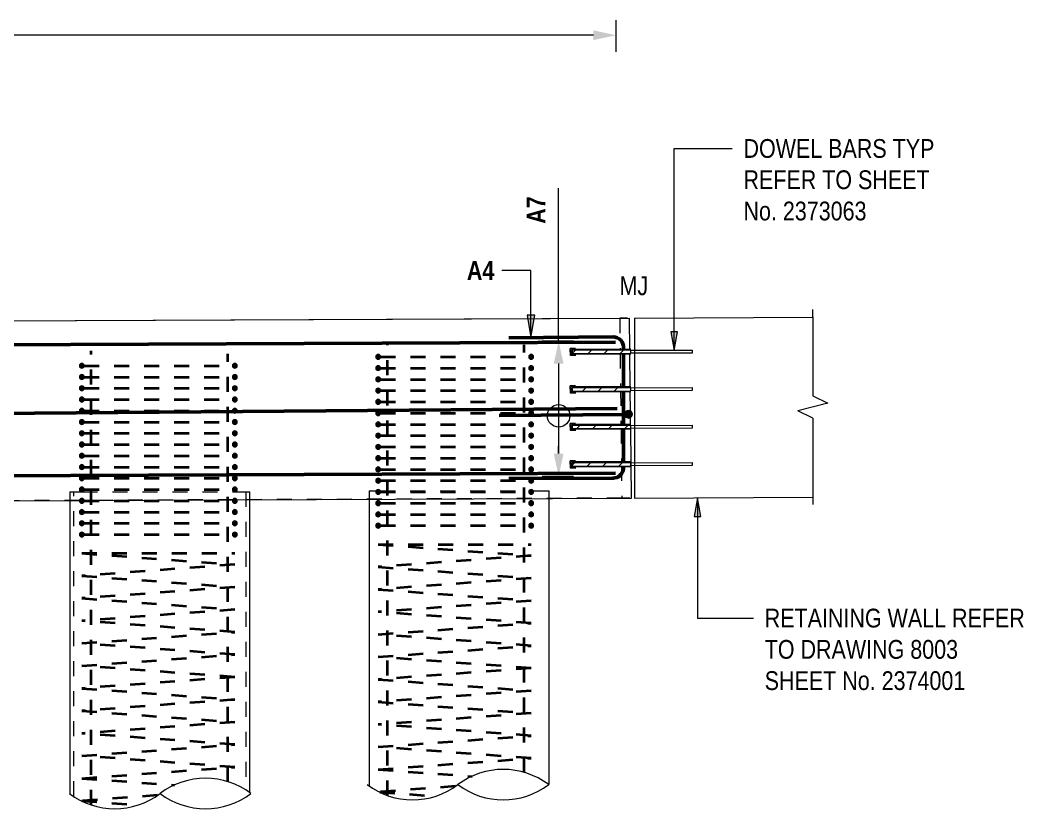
# Model space of a CAD drawing. Header units: metres. Extents: x 0 to 109, y 3 to 574.
# Drawn here: x 102.56 to 109.3, y 18.23 to 23.52 of the extents above; entities that cross this region are included whole.
import ezdxf

# ---------------------------------------------------------------- set-up
doc = ezdxf.new("R2010")
doc.units = ezdxf.units.M
doc.linetypes.add('JacobsDash', pattern=[0.0045, 0.003, -0.0015])
for name, color, linetype, lineweight in [('A-ANNO-NOTE', 7, 'Continuous', 9), ('A-DETL', 7, 'Continuous', 13), ('A-DETL-GENF', 7, 'Continuous', 9), ('G-ANNO-TEXT', 7, 'Continuous', 9), ('S-BEAM', 7, 'Continuous', 50), ('S-BEAM-HDLN', 7, 'JacobsDash', 18), ('S-FNDN', 7, 'Continuous', 50), ('S-FNDN-HDLN', 7, 'JacobsDash', 18)]:
    doc.layers.add(name, color=color, linetype=linetype, lineweight=lineweight)
doc.styles.add('Arial Narrow_2', font='ARIALN.TTF', dxfattribs={"height": 0.125})
doc.styles.add('Arial Narrow_B', font='ARIALNB.TTF', dxfattribs={"height": 0.125})
pattern_1 = [(45, (96.11037, 10.849), (-0.053033, 0.053033), [])]

# ---------------------------------------------------------------- blocks, each defined once
blk = doc.blocks.new('01_SFO_FRP_Pile_CastInPlace_CS_BR08 - CAST-IN-PLACE PILE - 1200-8642523-DRG-2873074 - ABUTMENT B1 _ B2 REINFORCEMENT ELEVATION')
at = {"layer": 'S-FNDN', "lineweight": 13}
for p, q in [((-1111.5647, 20.3278), (-1111.5647, 18.4172)), ((-1111.5633, 18.4163), (-1111.5633, 20.3278)), ((-1110.3647, 18.4257), (-1110.3647, 20.333))]:
    blk.add_line(p, q, dxfattribs=at)
at = {"layer": 'S-FNDN-HDLN', "lineweight": 13}
for p, q in [((-1111.5647, 20.3837), (-1111.5647, 20.3278)), ((-1111.5647, 20.3837), (-1111.5202, 20.3837)), ((-1111.5633, 20.3278), (-1111.5633, 20.3837)), ((-1111.491, 20.3837), (-1110.4992, 20.3837)), ((-1110.4695, 20.3837), (-1110.3849, 20.3837)), ((-1110.3849, 20.3837), (-1110.3647, 20.3837)), ((-1110.3662, 20.3837), (-1110.3662, 18.4257)), ((-1110.3647, 20.3331), (-1110.3647, 20.3837))]:
    blk.add_line(p, q, dxfattribs=at)
blk = doc.blocks.new('01_SFO_FRP_Pile_CastInPlace_CS_BR08 - CAST-IN-PLACE PILE - 1200-8642486-DRG-2873074 - ABUTMENT B1 _ B2 REINFORCEMENT ELEVATION')
at = {"layer": 'S-FNDN', "lineweight": 13}
for p, q in [((-1113.5603, 20.319), (-1113.5603, 18.3645)), ((-1112.3603, 18.371), (-1112.3603, 20.3243))]:
    blk.add_line(p, q, dxfattribs=at)
at = {"layer": 'S-FNDN-HDLN', "lineweight": 13}
for p, q in [((-1113.5603, 20.3774), (-1113.5603, 20.3191)), ((-1113.5603, 20.3774), (-1113.4868, 20.3774)), ((-1113.5343, 18.3477), (-1113.5343, 20.3774)), ((-1113.4764, 20.3774), (-1112.4645, 20.3774)), ((-1112.4545, 20.3774), (-1112.3804, 20.3774)), ((-1112.3863, 20.3774), (-1112.3863, 18.3879)), ((-1112.3804, 20.3774), (-1112.3603, 20.3774)), ((-1112.3603, 20.3243), (-1112.3603, 20.3774))]:
    blk.add_line(p, q, dxfattribs=at)
blk = doc.blocks.new('S_Det_Reinf_Bar Section_2D Grey - N32-6361576-DRG-2873074 - ABUTMENT B1 _ B2 REINFORCEMENT ELEVATION')
at = {"layer": 'A-DETL-GENF', "true_color": 0x808080}
blk.add_hatch(color=8, dxfattribs=at).paths.add_polyline_path([(-1121.5324, 18.4409), (-1121.5283, 18.4415), (-1121.5244, 18.4431), (-1121.5211, 18.4456), (-1121.5186, 18.4489), (-1121.517, 18.4528), (-1121.5164, 18.4569), (-1121.517, 18.4611), (-1121.5186, 18.4649), (-1121.5211, 18.4682), (-1121.5259, 18.4714), (-1121.5283, 18.4724), (-1121.5324, 18.4729), (-1121.5366, 18.4724), (-1121.5404, 18.4708), (-1121.5438, 18.4682), (-1121.5463, 18.4649), (-1121.5479, 18.4611), (-1121.5484, 18.4569), (-1121.5479, 18.4528), (-1121.5463, 18.4489), (-1121.5438, 18.4456), (-1121.5404, 18.4431), (-1121.5366, 18.4415)])
at = {"layer": 'A-DETL-GENF', "color": 8, "lineweight": 18, "true_color": 0x808080}
for start, end in [(0, 180), (180, 0)]:
    blk.add_arc((-1121.5324, 18.4569), 0.016, start, end, dxfattribs=at)
blk = doc.blocks.new('S_Det_Reinf_Bar Section_2D Grey - N32-6361679-DRG-2873074 - ABUTMENT B1 _ B2 REINFORCEMENT ELEVATION')
at = {"layer": 'A-DETL-GENF', "true_color": 0x808080}
blk.add_hatch(color=8, dxfattribs=at).paths.add_polyline_path([(-1120.5124, 18.4409), (-1120.5083, 18.4415), (-1120.5044, 18.4431), (-1120.5011, 18.4456), (-1120.4986, 18.4489), (-1120.497, 18.4528), (-1120.4964, 18.4569), (-1120.497, 18.4611), (-1120.4986, 18.4649), (-1120.5011, 18.4682), (-1120.5059, 18.4714), (-1120.5083, 18.4724), (-1120.5124, 18.4729), (-1120.5166, 18.4724), (-1120.5204, 18.4708), (-1120.5238, 18.4682), (-1120.5263, 18.4649), (-1120.5279, 18.4611), (-1120.5284, 18.4569), (-1120.5279, 18.4528), (-1120.5263, 18.4489), (-1120.5238, 18.4456), (-1120.5204, 18.4431), (-1120.5166, 18.4415)])
at = {"layer": 'A-DETL-GENF', "color": 8, "lineweight": 18, "true_color": 0x808080}
for start, end in [(0, 180), (180, 0)]:
    blk.add_arc((-1120.5124, 18.4569), 0.016, start, end, dxfattribs=at)
blk = doc.blocks.new('S_Det_Reinf_Bar Section_2D Grey - N32-V21-DRG-2873074 - ABUTMENT B1 _ B2 REINFORCEMENT ELEVATION')
at = {"layer": 'A-DETL-GENF', "true_color": 0x808080}
blk.add_hatch(color=8, dxfattribs=at).paths.add_polyline_path([(-1111.5049, 20.9607), (-1111.5008, 20.9612), (-1111.4969, 20.9628), (-1111.4936, 20.9654), (-1111.4911, 20.9687), (-1111.4892, 20.9746), (-1111.4889, 20.9767), (-1111.4895, 20.9808), (-1111.4911, 20.9847), (-1111.4948, 20.9889), (-1111.4969, 20.9905), (-1111.5008, 20.9921), (-1111.5049, 20.9927), (-1111.5091, 20.9921), (-1111.5129, 20.9905), (-1111.5163, 20.988), (-1111.5188, 20.9847), (-1111.5204, 20.9808), (-1111.5207, 20.9746), (-1111.5204, 20.9725), (-1111.5188, 20.9687), (-1111.5163, 20.9654), (-1111.5129, 20.9628), (-1111.5091, 20.9612)])
at = {"layer": 'A-DETL-GENF', "color": 8, "lineweight": 18, "true_color": 0x808080}
for start, end in [(0, 180), (180, 0)]:
    blk.add_arc((-1111.5049, 20.9767), 0.016, start, end, dxfattribs=at)
blk = doc.blocks.new('S_Det_Reinf_Bar Section_2D Grey - N32-V22-DRG-2873074 - ABUTMENT B1 _ B2 REINFORCEMENT ELEVATION')
at = {"layer": 'A-DETL-GENF', "true_color": 0x808080}
blk.add_hatch(color=8, dxfattribs=at).paths.add_polyline_path([(-1110.4849, 20.9607), (-1110.4808, 20.9612), (-1110.4769, 20.9628), (-1110.4736, 20.9654), (-1110.4711, 20.9687), (-1110.4692, 20.9746), (-1110.4689, 20.9767), (-1110.4695, 20.9808), (-1110.4711, 20.9847), (-1110.4736, 20.988), (-1110.4774, 20.9907), (-1110.4808, 20.9921), (-1110.4849, 20.9927), (-1110.4891, 20.9921), (-1110.4929, 20.9905), (-1110.4963, 20.988), (-1110.4988, 20.9847), (-1110.5004, 20.9808), (-1110.5007, 20.9746), (-1110.5004, 20.9725), (-1110.4988, 20.9687), (-1110.4963, 20.9654), (-1110.4929, 20.9628), (-1110.4891, 20.9612)])
at = {"layer": 'A-DETL-GENF', "color": 8, "lineweight": 18, "true_color": 0x808080}
for start, end in [(0, 180), (180, 0)]:
    blk.add_arc((-1110.4849, 20.9767), 0.016, start, end, dxfattribs=at)
blk = doc.blocks.new('S_Det_Reinf_Bar Section_2D Grey - N32-V23-DRG-2873074 - ABUTMENT B1 _ B2 REINFORCEMENT ELEVATION')
at = {"layer": 'A-DETL-GENF', "true_color": 0x808080}
blk.add_hatch(color=8, dxfattribs=at).paths.add_polyline_path([(-1111.5049, 21.0357), (-1111.5008, 21.0362), (-1111.4969, 21.0378), (-1111.4936, 21.0404), (-1111.4911, 21.0437), (-1111.4895, 21.0475), (-1111.4889, 21.0517), (-1111.4895, 21.0558), (-1111.4911, 21.0597), (-1111.4948, 21.0639), (-1111.4969, 21.0655), (-1111.5008, 21.0671), (-1111.5049, 21.0677), (-1111.5091, 21.0671), (-1111.5129, 21.0655), (-1111.5163, 21.063), (-1111.5188, 21.0597), (-1111.5204, 21.0558), (-1111.5208, 21.0504), (-1111.5204, 21.0475), (-1111.5188, 21.0437), (-1111.5163, 21.0404), (-1111.5129, 21.0378), (-1111.5091, 21.0362)])
at = {"layer": 'A-DETL-GENF', "color": 8, "lineweight": 18, "true_color": 0x808080}
for start, end in [(0, 180), (180, 0)]:
    blk.add_arc((-1111.5049, 21.0517), 0.016, start, end, dxfattribs=at)
blk = doc.blocks.new('S_Det_Reinf_Bar Section_2D Grey - N32-V24-DRG-2873074 - ABUTMENT B1 _ B2 REINFORCEMENT ELEVATION')
at = {"layer": 'A-DETL-GENF', "true_color": 0x808080}
blk.add_hatch(color=8, dxfattribs=at).paths.add_polyline_path([(-1110.4849, 21.0357), (-1110.4808, 21.0362), (-1110.4769, 21.0378), (-1110.4736, 21.0404), (-1110.4711, 21.0437), (-1110.4695, 21.0475), (-1110.4689, 21.0517), (-1110.4695, 21.0558), (-1110.4711, 21.0597), (-1110.4736, 21.063), (-1110.4774, 21.0657), (-1110.4808, 21.0671), (-1110.4849, 21.0677), (-1110.4891, 21.0671), (-1110.4929, 21.0655), (-1110.4963, 21.063), (-1110.4988, 21.0597), (-1110.5004, 21.0558), (-1110.5008, 21.0504), (-1110.5004, 21.0475), (-1110.4988, 21.0437), (-1110.4963, 21.0404), (-1110.4929, 21.0378), (-1110.4891, 21.0362)])
at = {"layer": 'A-DETL-GENF', "color": 8, "lineweight": 18, "true_color": 0x808080}
for start, end in [(0, 180), (180, 0)]:
    blk.add_arc((-1110.4849, 21.0517), 0.016, start, end, dxfattribs=at)
blk = doc.blocks.new('S_Det_Reinf_Bar Section_2D Grey - N32-V25-DRG-2873074 - ABUTMENT B1 _ B2 REINFORCEMENT ELEVATION')
at = {"layer": 'A-DETL-GENF', "true_color": 0x808080}
blk.add_hatch(color=8, dxfattribs=at).paths.add_polyline_path([(-1111.5049, 21.1107), (-1111.5008, 21.1112), (-1111.4969, 21.1128), (-1111.4936, 21.1154), (-1111.4911, 21.1187), (-1111.4895, 21.1225), (-1111.4889, 21.1267), (-1111.4895, 21.1308), (-1111.4911, 21.1347), (-1111.4948, 21.1389), (-1111.4969, 21.1405), (-1111.5008, 21.1421), (-1111.5049, 21.1427), (-1111.5091, 21.1421), (-1111.5129, 21.1405), (-1111.5163, 21.138), (-1111.5188, 21.1347), (-1111.5204, 21.1308), (-1111.5209, 21.1263), (-1111.5204, 21.1225), (-1111.5188, 21.1187), (-1111.5163, 21.1154), (-1111.5129, 21.1128), (-1111.5091, 21.1112)])
at = {"layer": 'A-DETL-GENF', "color": 8, "lineweight": 18, "true_color": 0x808080}
for start, end in [(0, 180), (180, 0)]:
    blk.add_arc((-1111.5049, 21.1267), 0.016, start, end, dxfattribs=at)
blk = doc.blocks.new('S_Det_Reinf_Bar Section_2D Grey - N32-V26-DRG-2873074 - ABUTMENT B1 _ B2 REINFORCEMENT ELEVATION')
at = {"layer": 'A-DETL-GENF', "true_color": 0x808080}
blk.add_hatch(color=8, dxfattribs=at).paths.add_polyline_path([(-1110.4849, 21.1107), (-1110.4808, 21.1112), (-1110.4769, 21.1128), (-1110.4736, 21.1154), (-1110.4711, 21.1187), (-1110.4695, 21.1225), (-1110.4689, 21.1267), (-1110.4695, 21.1308), (-1110.4711, 21.1347), (-1110.4736, 21.138), (-1110.4774, 21.1407), (-1110.4808, 21.1421), (-1110.4849, 21.1427), (-1110.4891, 21.1421), (-1110.4929, 21.1405), (-1110.4963, 21.138), (-1110.4988, 21.1347), (-1110.5004, 21.1308), (-1110.5009, 21.1263), (-1110.5004, 21.1225), (-1110.4988, 21.1187), (-1110.4963, 21.1154), (-1110.4929, 21.1128), (-1110.4891, 21.1112)])
at = {"layer": 'A-DETL-GENF', "color": 8, "lineweight": 18, "true_color": 0x808080}
for start, end in [(0, 180), (180, 0)]:
    blk.add_arc((-1110.4849, 21.1267), 0.016, start, end, dxfattribs=at)
blk = doc.blocks.new('S_Det_Reinf_Bar Section_2D Grey - N32-V27-DRG-2873074 - ABUTMENT B1 _ B2 REINFORCEMENT ELEVATION')
at = {"layer": 'A-DETL-GENF', "true_color": 0x808080}
blk.add_hatch(color=8, dxfattribs=at).paths.add_polyline_path([(-1110.4849, 21.1857), (-1110.4808, 21.1862), (-1110.4769, 21.1878), (-1110.4736, 21.1904), (-1110.4711, 21.1937), (-1110.4695, 21.1975), (-1110.469, 21.2021), (-1110.4695, 21.2058), (-1110.4711, 21.2097), (-1110.4736, 21.213), (-1110.4774, 21.2157), (-1110.4808, 21.2171), (-1110.4849, 21.2177), (-1110.4891, 21.2171), (-1110.4929, 21.2155), (-1110.4963, 21.213), (-1110.4988, 21.2097), (-1110.5004, 21.2058), (-1110.5009, 21.2017), (-1110.5004, 21.1975), (-1110.4988, 21.1937), (-1110.4963, 21.1904), (-1110.4929, 21.1878), (-1110.4891, 21.1862)])
at = {"layer": 'A-DETL-GENF', "color": 8, "lineweight": 18, "true_color": 0x808080}
for start, end in [(0, 180), (180, 0)]:
    blk.add_arc((-1110.4849, 21.2017), 0.016, start, end, dxfattribs=at)
blk = doc.blocks.new('S_Det_Reinf_Bar Section_2D Grey - N32-V28-DRG-2873074 - ABUTMENT B1 _ B2 REINFORCEMENT ELEVATION')
at = {"layer": 'A-DETL-GENF', "true_color": 0x808080}
blk.add_hatch(color=8, dxfattribs=at).paths.add_polyline_path([(-1111.5049, 21.2607), (-1111.5008, 21.2612), (-1111.4969, 21.2628), (-1111.4936, 21.2654), (-1111.4911, 21.2687), (-1111.4895, 21.2725), (-1111.4891, 21.278), (-1111.4895, 21.2808), (-1111.4911, 21.2847), (-1111.4936, 21.288), (-1111.4969, 21.2905), (-1111.5008, 21.2921), (-1111.5049, 21.2927), (-1111.5091, 21.2921), (-1111.5129, 21.2905), (-1111.5163, 21.288), (-1111.5188, 21.2847), (-1111.5204, 21.2808), (-1111.5209, 21.2767), (-1111.5204, 21.2725), (-1111.5188, 21.2687), (-1111.5163, 21.2654), (-1111.5129, 21.2628), (-1111.5091, 21.2612)])
at = {"layer": 'A-DETL-GENF', "color": 8, "lineweight": 18, "true_color": 0x808080}
for start, end in [(0, 180), (180, 0)]:
    blk.add_arc((-1111.5049, 21.2767), 0.016, start, end, dxfattribs=at)
blk = doc.blocks.new('S_Det_Reinf_Bar Section_2D Grey - N32-V29-DRG-2873074 - ABUTMENT B1 _ B2 REINFORCEMENT ELEVATION')
at = {"layer": 'A-DETL-GENF', "true_color": 0x808080}
blk.add_hatch(color=8, dxfattribs=at).paths.add_polyline_path([(-1110.4849, 21.2607), (-1110.4808, 21.2612), (-1110.4769, 21.2628), (-1110.4736, 21.2654), (-1110.4711, 21.2687), (-1110.4695, 21.2725), (-1110.4691, 21.278), (-1110.4695, 21.2808), (-1110.4711, 21.2847), (-1110.4736, 21.288), (-1110.4769, 21.2905), (-1110.4808, 21.2921), (-1110.4849, 21.2927), (-1110.4891, 21.2921), (-1110.4929, 21.2905), (-1110.4963, 21.288), (-1110.4988, 21.2847), (-1110.5004, 21.2808), (-1110.5009, 21.2767), (-1110.5004, 21.2725), (-1110.4988, 21.2687), (-1110.4963, 21.2654), (-1110.4929, 21.2628), (-1110.4891, 21.2612)])
at = {"layer": 'A-DETL-GENF', "color": 8, "lineweight": 18, "true_color": 0x808080}
for start, end in [(0, 180), (180, 0)]:
    blk.add_arc((-1110.4849, 21.2767), 0.016, start, end, dxfattribs=at)
blk = doc.blocks.new('CS_DET_Pile-Column_BreakLine - CS_Tubular BreakLine-7966762-DRG-2873074 - ABUTMENT B1 _ B2 REINFORCEMENT ELEVATION')
at = {"layer": 'A-DETL-GENF', "lineweight": 18}
for centre, start, end in [((-1110.6704, 18.0249), 52.95733, 127.04267), ((-1111.2754, 18.8265), 232.95733, 307.04267), ((-1110.6704, 18.8265), 232.95733, 307.04267)]:
    blk.add_arc(centre, 0.5022, start, end, dxfattribs=at)
blk = doc.blocks.new('CS_DET_Pile-Column_BreakLine - CS_Tubular BreakLine-7966722-DRG-2873074 - ABUTMENT B1 _ B2 REINFORCEMENT ELEVATION')
at = {"layer": 'A-DETL-GENF', "lineweight": 18}
for centre, start, end in [((-1112.6558, 17.9657), 52.95733, 127.04267), ((-1113.2608, 18.7673), 232.95733, 307.04267), ((-1112.6558, 18.7673), 232.95733, 307.04267)]:
    blk.add_arc(centre, 0.5022, start, end, dxfattribs=at)
blk = doc.blocks.new('T2DExtentArrowReinf2 - Extent-7964089-DRG-2873074 - ABUTMENT B1 _ B2 REINFORCEMENT ELEVATION')
at = {"layer": 'A-DETL-GENF'}
for p, q in [((-1119.7715, 23.3103), (-1119.7715, 23.4203)), ((-1110.0691, 23.4203), (-1119.6215, 23.4203)), ((-1115.9771, 23.4203), (-1115.9771, 21.9318)), ((-1109.9191, 23.4303), (-1109.9191, 23.3103))]:
    blk.add_line(p, q, dxfattribs=at)
blk = doc.blocks.new('CS_DET_Rebar Combined - Multiple Bar-V48-DRG-2873074 - ABUTMENT B1 _ B2 REINFORCEMENT ELEVATION')
at = {"layer": 'A-DETL-GENF'}
blk.add_hatch(color=256, dxfattribs=at).paths.add_polyline_path([(-1109.8347, 20.8686), (-1109.8283, 20.8695), (-1109.8223, 20.872), (-1109.8171, 20.876), (-1109.8132, 20.8813), (-1109.8107, 20.8873), (-1109.8099, 20.8938), (-1109.8109, 20.9002), (-1109.8134, 20.9063), (-1109.8174, 20.9114), (-1109.8226, 20.9153), (-1109.8287, 20.9178), (-1109.8351, 20.9186), (-1109.8416, 20.9177), (-1109.8476, 20.9151), (-1109.8528, 20.9111), (-1109.8567, 20.9059), (-1109.8591, 20.8999), (-1109.8599, 20.8934), (-1109.859, 20.8869), (-1109.8565, 20.8809), (-1109.8525, 20.8758), (-1109.8473, 20.8718), (-1109.8412, 20.8694)])
at = {"layer": 'A-DETL-GENF', "lineweight": 50}
blk.add_line((-1109.8599, 20.8934), (-1110.6986, 20.8867), dxfattribs=at)
at = {"layer": 'A-DETL-GENF'}
for start, end in [(0.45741, 180.45741), (180.45741, 0.45741)]:
    blk.add_arc((-1109.8349, 20.8936), 0.025, start, end, dxfattribs=at)
blk = doc.blocks.new('T2DExtentArrowReinf2 - Extent-V49-DRG-2873074 - ABUTMENT B1 _ B2 REINFORCEMENT ELEVATION')
at = {"layer": 'A-DETL-GENF'}
for p, q in [((-1110.2914, 21.3817), (-1110.4114, 21.3817)), ((-1110.3014, 21.2317), (-1110.3014, 20.6317)), ((-1110.4114, 20.4817), (-1110.3014, 20.4817))]:
    blk.add_line(p, q, dxfattribs=at)
blk = doc.blocks.new('BreakLine - BreakLine-7965694-DRG-2873074 - ABUTMENT B1 _ B2 REINFORCEMENT ELEVATION')
at = {"layer": 'A-DETL-GENF', "lineweight": 13}
for p, q in [((-1108.6062, 21.5429), (-1108.6062, 21.0179)), ((-1108.6062, 20.8679), (-1108.6062, 20.3429))]:
    blk.add_line(p, q, dxfattribs=at)

msp = doc.modelspace()

# ---------------------------------------------------------------- hatches: boundary and pattern name
at = {"layer": 'A-ANNO-NOTE'}
for points in [[(106.3832, 23.3878), (106.5332, 23.4203), (106.3832, 23.4528)], [(106.1184, 21.2317), (106.1834, 21.2317), (106.1509, 21.3817), (106.1285, 21.278)], [(106.1509, 20.4817), (106.1834, 20.6317), (106.1184, 20.6317)]]:
    msp.add_hatch(color=256, dxfattribs=at).paths.add_polyline_path(points)
at = {"layer": 'A-DETL-GENF', "true_color": 0x888888}
h = msp.add_hatch(dxfattribs=at)
h.set_pattern_fill('FP_2', color=252, style=0, pattern_type=2)
h.set_pattern_definition(pattern_1)
h.paths.add_polyline_path([(106.2416, 21.2987), (106.6316, 21.3002), (106.6315, 21.3202), (106.2415, 21.3187)])
at = {"layer": 'A-DETL-GENF'}
h = msp.add_hatch(dxfattribs=at)
h.set_pattern_fill('FP_2', color=256, style=0, pattern_type=2)
h.set_pattern_definition(pattern_1)
h.paths.add_polyline_path([(106.2416, 21.0487), (106.6316, 21.0502), (106.6315, 21.0702), (106.2415, 21.0687)])
h = msp.add_hatch(dxfattribs=at)
h.set_pattern_fill('FP_2', color=256, style=0, pattern_type=2)
h.set_pattern_definition(pattern_1)
h.paths.add_polyline_path([(106.2416, 20.7988), (106.6316, 20.8003), (106.6315, 20.8203), (106.2415, 20.8188)])
at = {"layer": 'A-DETL-GENF', "true_color": 0x888888}
h = msp.add_hatch(dxfattribs=at)
h.set_pattern_fill('FP_2', color=252, style=0, pattern_type=2)
h.set_pattern_definition(pattern_1)
h.paths.add_polyline_path([(106.2416, 20.5488), (106.6316, 20.5503), (106.6315, 20.5703), (106.2415, 20.5688)])
at = {"layer": 'G-ANNO-TEXT'}
for points in [[(105.966, 21.4056), (105.9911, 21.5556), (105.9409, 21.5556)], [(106.922, 21.3186), (106.944, 21.4436), (106.9, 21.4436)], [(107.076, 20.337), (107.054, 20.212), (107.0981, 20.212)]]:
    msp.add_hatch(color=256, dxfattribs=at).paths.add_polyline_path(points)

# ---------------------------------------------------------------- linework, layer by layer
at = {"layer": 'A-ANNO-NOTE'}
for p, q in [((106.5332, 23.5203), (106.5332, 23.3203)), ((106.3832, 23.4203), (106.3332, 23.4203)), ((106.2509, 21.3817), (106.0509, 21.3817)), ((106.1509, 21.2317), (106.1509, 21.1817)), ((106.1509, 20.6317), (106.1509, 20.6817)), ((106.0509, 20.4817), (106.2509, 20.4817))]:
    msp.add_line(p, q, dxfattribs=at)
at = {"layer": 'A-ANNO-NOTE', "lineweight": 13}
for p, q in [((107.8462, 21.5429), (107.8462, 21.5929)), ((107.9462, 20.9679), (107.7462, 20.9179)), ((107.8462, 21.0179), (107.9462, 20.9679)), ((107.8462, 20.8679), (107.7462, 20.9179)), ((107.8462, 20.3429), (107.8462, 20.2929))]:
    msp.add_line(p, q, dxfattribs=at)
at = {"layer": 'A-ANNO-NOTE'}
msp.add_circle((106.1509, 20.8841), 0.075, dxfattribs=at)
at = {"layer": 'A-DETL', "lineweight": 9}
for p, q in [((106.1509, 21.3817), (106.1509, 22.4017)), ((106.6314, 21.0777), (106.2337, 21.0762)), ((106.2339, 21.0422), (106.2337, 21.0762)), ((106.6316, 21.0437), (106.2339, 21.0422)), ((106.6315, 21.0702), (107.0415, 21.0718)), ((106.6316, 21.0502), (106.6315, 21.0702)), ((107.0416, 21.0518), (106.6316, 21.0502)), ((107.0415, 21.0718), (107.0416, 21.0518)), ((106.6314, 20.8278), (106.2337, 20.8263)), ((106.2339, 20.7923), (106.2337, 20.8263)), ((106.6315, 20.8203), (107.0415, 20.8219)), ((106.6316, 20.8003), (106.6315, 20.8203)), ((107.0415, 20.8219), (107.0416, 20.8019)), ((106.6316, 20.7939), (106.2339, 20.7923)), ((107.0416, 20.8019), (106.6316, 20.8003))]:
    msp.add_line(p, q, dxfattribs=at)
at = {"layer": 'A-DETL', "color": 8, "true_color": 0x808080}
for p, q in [((106.657, 21.5355), (107.8462, 21.5406)), ((106.657, 21.5355), (106.657, 20.3355)), ((106.657, 20.3355), (107.8462, 20.3406))]:
    msp.add_line(p, q, dxfattribs=at)
at = {"layer": 'A-DETL', "lineweight": 50}
for p, q in [((106.5302, 21.3747), (96.7453, 21.332)), ((105.8199, 21.4042), (106.5149, 21.4097)), ((106.5832, 21.32), (106.5832, 21.3351)), ((106.5832, 21.07), (106.5832, 21.3)), ((106.5832, 20.8202), (106.5832, 21.05)), ((106.5408, 20.9335), (96.7561, 20.8539)), ((106.5832, 20.5702), (106.5832, 20.8002)), ((106.5832, 20.5302), (106.5832, 20.5502)), ((106.5302, 20.5013), (96.7453, 20.4586)), ((106.5191, 20.4687), (105.8191, 20.4657))]:
    msp.add_line(p, q, dxfattribs=at)
at = {"layer": 'A-DETL', "color": 8, "linetype": 'JacobsDash', "lineweight": 35, "true_color": 0x808080}
for p, q in [((105.01, 18.3536), (105.01, 21.3767)), ((103.0346, 18.2914), (103.0346, 21.3174)), ((103.9446, 18.4442), (103.9446, 21.2974)), ((105.92, 18.5064), (105.92, 21.3567)), ((104.9634, 21.2767), (105.9514, 21.2767)), ((102.988, 21.2174), (103.976, 21.2174)), ((104.9634, 21.2017), (105.9514, 21.2017)), ((102.988, 21.1424), (103.976, 21.1424)), ((104.9634, 21.1267), (105.9514, 21.1267)), ((102.988, 21.0674), (103.976, 21.0674)), ((104.9634, 21.0517), (105.9514, 21.0517)), ((102.988, 20.9924), (103.976, 20.9924)), ((104.9634, 20.9767), (105.9514, 20.9767)), ((102.988, 20.9174), (103.976, 20.9174)), ((104.9634, 20.9017), (105.9514, 20.9017)), ((102.988, 20.8424), (103.976, 20.8424)), ((104.9634, 20.8267), (105.9514, 20.8267)), ((102.988, 20.7674), (103.976, 20.7674)), ((102.988, 20.6924), (103.976, 20.6924)), ((104.9634, 20.7517), (105.9514, 20.7517)), ((102.988, 20.6174), (103.976, 20.6174)), ((104.9634, 20.6767), (105.9514, 20.6767)), ((104.9634, 20.6017), (105.9514, 20.6017)), ((102.988, 20.5424), (103.976, 20.5424)), ((104.9634, 20.5267), (105.9514, 20.5267)), ((102.988, 20.4674), (103.976, 20.4674)), ((104.9634, 20.4517), (105.9514, 20.4517)), ((102.988, 20.3924), (103.976, 20.3924)), ((104.9634, 20.3767), (105.9514, 20.3767)), ((102.988, 20.3174), (103.976, 20.3174)), ((104.9634, 20.3017), (105.9514, 20.3017)), ((102.988, 20.2424), (103.976, 20.2424)), ((104.9634, 20.2267), (105.9514, 20.2267)), ((102.988, 20.1674), (103.976, 20.1674)), ((104.9634, 20.1517), (105.9514, 20.1517)), ((102.988, 20.0924), (103.976, 20.0924)), ((104.9474, 20.0267), (105.9674, 19.9517)), ((104.9474, 20.0267), (105.9674, 20.0267)), ((102.972, 19.9674), (103.992, 19.8924)), ((102.972, 19.9674), (103.992, 19.9674)), ((105.9674, 19.9517), (104.9474, 19.8767)), ((103.992, 19.8924), (102.972, 19.8174)), ((104.9474, 19.8767), (105.9674, 19.8017)), ((102.972, 19.8174), (103.992, 19.7424)), ((103.992, 19.7424), (102.972, 19.6674)), ((105.9674, 19.8017), (104.9474, 19.7267)), ((104.9474, 19.7267), (105.9674, 19.6517)), ((102.972, 19.6674), (103.992, 19.5924)), ((105.9674, 19.6517), (104.9474, 19.5767)), ((103.992, 19.5924), (102.972, 19.5174)), ((105.9674, 19.5017), (104.9474, 19.5767)), ((103.992, 19.4424), (102.972, 19.5174)), ((104.9474, 19.4267), (105.9674, 19.5017)), ((102.972, 19.3674), (103.992, 19.4424)), ((105.9674, 19.3517), (104.9474, 19.4267)), ((103.992, 19.2924), (102.972, 19.3674)), ((104.9474, 19.2767), (105.9674, 19.3517)), ((102.972, 19.2174), (103.992, 19.2924)), ((105.9674, 19.2017), (104.9474, 19.2767)), ((103.992, 19.1424), (102.972, 19.2174)), ((103.992, 19.1424), (102.972, 19.0674)), ((105.9674, 19.2017), (104.9474, 19.1267)), ((104.9474, 19.1267), (105.9674, 19.0517)), ((102.972, 19.0674), (103.992, 18.9924)), ((105.9674, 19.0517), (104.9474, 18.9767)), ((103.992, 18.9924), (102.972, 18.9174)), ((104.9474, 18.9767), (105.9674, 18.9017)), ((102.972, 18.9174), (103.992, 18.8424)), ((105.9674, 18.9017), (104.9474, 18.8267)), ((103.992, 18.8424), (102.972, 18.7674)), ((105.9674, 18.7517), (104.9474, 18.8267)), ((103.992, 18.6924), (102.972, 18.7674)), ((104.9474, 18.6767), (105.9674, 18.7517)), ((102.972, 18.6174), (103.992, 18.6924)), ((105.9674, 18.6017), (104.9474, 18.6767)), ((103.992, 18.5424), (102.972, 18.6174)), ((104.9474, 18.5267), (105.9674, 18.6017)), ((102.972, 18.4674), (103.992, 18.5424)), ((102.972, 18.4674), (103.59, 18.422)), ((104.9474, 18.5267), (105.5741, 18.4806)), ((105.4622, 18.4145), (104.9552, 18.3773)), ((103.4755, 18.3545), (102.972, 18.3174)), ((104.9582, 18.3759), (105.3275, 18.3487)), ((102.972, 18.3174), (103.344, 18.2901))]:
    msp.add_line(p, q, dxfattribs=at)
at = {"layer": 'A-DETL', "color": 252, "true_color": 0x888888}
for p, q in [((106.2643, 21.3328), (106.2287, 21.3326)), ((106.2289, 21.2847), (106.2287, 21.3326)), ((106.6315, 21.3202), (106.2415, 21.3187)), ((106.2415, 21.3187), (106.2416, 21.2987)), ((106.2416, 21.2987), (106.6316, 21.3002)), ((106.6316, 21.3002), (106.6315, 21.3202)), ((106.2645, 21.2848), (106.2289, 21.2847)), ((106.2643, 20.5829), (106.2287, 20.5828)), ((106.2289, 20.5348), (106.2287, 20.5828)), ((106.6315, 20.5703), (106.2415, 20.5688)), ((106.2415, 20.5688), (106.2416, 20.5488)), ((106.2416, 20.5488), (106.6316, 20.5503)), ((106.6316, 20.5503), (106.6315, 20.5703)), ((106.2645, 20.5349), (106.2289, 20.5348))]:
    msp.add_line(p, q, dxfattribs=at)
at = {"layer": 'A-DETL', "color": 252, "lineweight": 9, "true_color": 0x888888}
for p, q in [((106.6314, 21.3277), (106.2337, 21.3262)), ((106.2339, 21.2922), (106.2337, 21.3262)), ((106.6316, 21.2937), (106.2339, 21.2922)), ((106.6315, 21.3202), (107.0415, 21.3218)), ((106.6316, 21.3002), (106.6315, 21.3202)), ((107.0416, 21.3018), (106.6316, 21.3002)), ((107.0415, 21.3218), (107.0416, 21.3018)), ((106.6314, 20.5778), (106.2337, 20.5763)), ((106.2339, 20.5423), (106.2337, 20.5763)), ((106.6315, 20.5703), (107.0415, 20.5719)), ((106.6316, 20.5503), (106.6315, 20.5703)), ((107.0416, 20.5519), (106.6316, 20.5503)), ((107.0415, 20.5719), (107.0416, 20.5519)), ((106.6316, 20.5439), (106.2339, 20.5423))]:
    msp.add_line(p, q, dxfattribs=at)
at = {"layer": 'A-DETL'}
for p, q in [((106.2643, 21.0828), (106.2287, 21.0826)), ((106.2289, 21.0347), (106.2287, 21.0826)), ((106.2645, 21.0348), (106.2289, 21.0347)), ((106.6315, 21.0702), (106.2415, 21.0687)), ((106.2415, 21.0687), (106.2416, 21.0487)), ((106.2416, 21.0487), (106.6316, 21.0502)), ((106.6316, 21.0502), (106.6315, 21.0702)), ((106.2643, 20.8329), (106.2287, 20.8328)), ((106.2289, 20.7848), (106.2287, 20.8328)), ((106.6315, 20.8203), (106.2415, 20.8188)), ((106.6316, 20.8003), (106.6315, 20.8203)), ((106.2645, 20.7849), (106.2289, 20.7848)), ((106.2415, 20.8188), (106.2416, 20.7988)), ((106.2416, 20.7988), (106.6316, 20.8003))]:
    msp.add_line(p, q, dxfattribs=at)
at = {"layer": 'A-DETL', "lineweight": 50}
for centre, start, end in [((106.5133, 21.3397), 356.18639, 88.76041), ((106.5137, 20.5384), 268.76041, 353.29714)]:
    msp.add_arc(centre, 0.07, start, end, dxfattribs=at)
at = {"layer": 'G-ANNO-TEXT'}
for p, q in [((106.922, 22.6656), (107.3084, 22.6656)), ((106.922, 21.3186), (106.922, 22.6656)), ((105.7774, 21.8521), (105.7711, 21.8521)), ((105.966, 21.8521), (105.7774, 21.8521)), ((105.966, 21.4056), (105.966, 21.8521)), ((105.9911, 21.5556), (105.9409, 21.5556)), ((105.9409, 21.5556), (105.966, 21.4056)), ((105.966, 21.4056), (105.9911, 21.5556)), ((106.944, 21.4436), (106.9, 21.4436)), ((106.9, 21.4436), (106.922, 21.3186)), ((106.922, 21.3186), (106.944, 21.4436)), ((107.076, 20.337), (107.054, 20.212)), ((107.0981, 20.212), (107.076, 20.337)), ((107.076, 20.337), (107.076, 19.5356)), ((107.054, 20.212), (107.0981, 20.212)), ((107.076, 19.5356), (107.4499, 19.5356))]:
    msp.add_line(p, q, dxfattribs=at)
at = {"layer": 'S-BEAM', "lineweight": 13}
for p, q in [((96.6009, 21.4915), (106.6224, 21.5354)), ((96.6039, 21.4919), (106.5579, 21.5354)), ((106.6111, 21.5354), (106.5579, 21.5354)), ((106.625, 21.3202), (106.6224, 21.5354)), ((106.628, 21.0702), (106.6252, 21.3002)), ((106.6299, 20.9152), (106.6283, 21.0502)), ((106.6308, 20.8364), (106.6304, 20.8723)), ((106.6308, 20.8354), (106.6308, 20.8364)), ((106.631, 20.8203), (106.6308, 20.8354)), ((106.6368, 20.3354), (106.6313, 20.8003)), ((102.0107, 20.3152), (102.9562, 20.3193)), ((102.9877, 20.3194), (103.9774, 20.3238)), ((104.0065, 20.3239), (106.6368, 20.3354))]:
    msp.add_line(p, q, dxfattribs=at)
at = {"layer": 'S-BEAM-HDLN', "color": 8, "lineweight": 13, "true_color": 0x808080}
for p, q in [((106.5579, 21.5354), (106.5605, 21.3199)), ((106.5607, 21.2999), (106.5635, 21.07)), ((106.5637, 21.05), (106.5665, 20.8201)), ((106.5667, 20.8001), (106.5695, 20.5701)), ((106.5698, 20.5501), (106.5724, 20.3354)), ((102.9563, 20.3196), (102.0105, 20.3155)), ((103.9776, 20.3241), (102.9877, 20.3198)), ((106.5724, 20.3354), (104.0063, 20.3242)), ((106.6256, 20.3354), (106.5724, 20.3354))]:
    msp.add_line(p, q, dxfattribs=at)

# ---------------------------------------------------------------- block references
at = {"layer": 'A-DETL-GENF'}
for name in ['T2DExtentArrowReinf2 - Extent-7964089-DRG-2873074 - ABUTMENT B1 _ B2 REINFORCEMENT ELEVATION', 'BreakLine - BreakLine-7965694-DRG-2873074 - ABUTMENT B1 _ B2 REINFORCEMENT ELEVATION', 'T2DExtentArrowReinf2 - Extent-V49-DRG-2873074 - ABUTMENT B1 _ B2 REINFORCEMENT ELEVATION', 'CS_DET_Rebar Combined - Multiple Bar-V48-DRG-2873074 - ABUTMENT B1 _ B2 REINFORCEMENT ELEVATION', 'CS_DET_Pile-Column_BreakLine - CS_Tubular BreakLine-7966762-DRG-2873074 - ABUTMENT B1 _ B2 REINFORCEMENT ELEVATION', 'CS_DET_Pile-Column_BreakLine - CS_Tubular BreakLine-7966722-DRG-2873074 - ABUTMENT B1 _ B2 REINFORCEMENT ELEVATION']:
    msp.add_blockref(name, (1216.4524, 0), dxfattribs=at)
at = {"layer": 'A-DETL-GENF', "color": 8, "true_color": 0x808080}
for name, p in [('S_Det_Reinf_Bar Section_2D Grey - N32-V28-DRG-2873074 - ABUTMENT B1 _ B2 REINFORCEMENT ELEVATION', (1216.4524, 0)), ('S_Det_Reinf_Bar Section_2D Grey - N32-V29-DRG-2873074 - ABUTMENT B1 _ B2 REINFORCEMENT ELEVATION', (1216.4524, 0)), ('S_Det_Reinf_Bar Section_2D Grey - N32-6361576-DRG-2873074 - ABUTMENT B1 _ B2 REINFORCEMENT ELEVATION', (1224.5044, 2.7605)), ('S_Det_Reinf_Bar Section_2D Grey - N32-6361679-DRG-2873074 - ABUTMENT B1 _ B2 REINFORCEMENT ELEVATION', (1224.5044, 2.7605)), ('S_Det_Reinf_Bar Section_2D Grey - N32-6361576-DRG-2873074 - ABUTMENT B1 _ B2 REINFORCEMENT ELEVATION', (1224.5044, 2.6855)), ('S_Det_Reinf_Bar Section_2D Grey - N32-6361679-DRG-2873074 - ABUTMENT B1 _ B2 REINFORCEMENT ELEVATION', (1224.5044, 2.6855)), ('S_Det_Reinf_Bar Section_2D Grey - N32-6361576-DRG-2873074 - ABUTMENT B1 _ B2 REINFORCEMENT ELEVATION', (1226.4799, 2.7448)), ('S_Det_Reinf_Bar Section_2D Grey - N32-V27-DRG-2873074 - ABUTMENT B1 _ B2 REINFORCEMENT ELEVATION', (1216.4524, 0)), ('S_Det_Reinf_Bar Section_2D Grey - N32-V25-DRG-2873074 - ABUTMENT B1 _ B2 REINFORCEMENT ELEVATION', (1216.4524, 0)), ('S_Det_Reinf_Bar Section_2D Grey - N32-V26-DRG-2873074 - ABUTMENT B1 _ B2 REINFORCEMENT ELEVATION', (1216.4524, 0)), ('S_Det_Reinf_Bar Section_2D Grey - N32-6361576-DRG-2873074 - ABUTMENT B1 _ B2 REINFORCEMENT ELEVATION', (1224.5044, 2.6105)), ('S_Det_Reinf_Bar Section_2D Grey - N32-6361679-DRG-2873074 - ABUTMENT B1 _ B2 REINFORCEMENT ELEVATION', (1224.5044, 2.6105)), ('S_Det_Reinf_Bar Section_2D Grey - N32-V23-DRG-2873074 - ABUTMENT B1 _ B2 REINFORCEMENT ELEVATION', (1216.4524, 0)), ('S_Det_Reinf_Bar Section_2D Grey - N32-V24-DRG-2873074 - ABUTMENT B1 _ B2 REINFORCEMENT ELEVATION', (1216.4524, 0)), ('S_Det_Reinf_Bar Section_2D Grey - N32-6361576-DRG-2873074 - ABUTMENT B1 _ B2 REINFORCEMENT ELEVATION', (1224.5044, 2.5355)), ('S_Det_Reinf_Bar Section_2D Grey - N32-6361679-DRG-2873074 - ABUTMENT B1 _ B2 REINFORCEMENT ELEVATION', (1224.5044, 2.5355)), ('S_Det_Reinf_Bar Section_2D Grey - N32-V21-DRG-2873074 - ABUTMENT B1 _ B2 REINFORCEMENT ELEVATION', (1216.4524, 0)), ('S_Det_Reinf_Bar Section_2D Grey - N32-V22-DRG-2873074 - ABUTMENT B1 _ B2 REINFORCEMENT ELEVATION', (1216.4524, 0)), ('S_Det_Reinf_Bar Section_2D Grey - N32-6361576-DRG-2873074 - ABUTMENT B1 _ B2 REINFORCEMENT ELEVATION', (1224.5044, 2.4605)), ('S_Det_Reinf_Bar Section_2D Grey - N32-6361679-DRG-2873074 - ABUTMENT B1 _ B2 REINFORCEMENT ELEVATION', (1224.5044, 2.4605)), ('S_Det_Reinf_Bar Section_2D Grey - N32-6361576-DRG-2873074 - ABUTMENT B1 _ B2 REINFORCEMENT ELEVATION', (1226.4799, 2.4448)), ('S_Det_Reinf_Bar Section_2D Grey - N32-6361679-DRG-2873074 - ABUTMENT B1 _ B2 REINFORCEMENT ELEVATION', (1226.4799, 2.4448)), ('S_Det_Reinf_Bar Section_2D Grey - N32-6361576-DRG-2873074 - ABUTMENT B1 _ B2 REINFORCEMENT ELEVATION', (1224.5044, 2.3855)), ('S_Det_Reinf_Bar Section_2D Grey - N32-6361679-DRG-2873074 - ABUTMENT B1 _ B2 REINFORCEMENT ELEVATION', (1224.5044, 2.3855)), ('S_Det_Reinf_Bar Section_2D Grey - N32-6361576-DRG-2873074 - ABUTMENT B1 _ B2 REINFORCEMENT ELEVATION', (1226.4799, 2.3698)), ('S_Det_Reinf_Bar Section_2D Grey - N32-6361679-DRG-2873074 - ABUTMENT B1 _ B2 REINFORCEMENT ELEVATION', (1226.4799, 2.3698)), ('S_Det_Reinf_Bar Section_2D Grey - N32-6361576-DRG-2873074 - ABUTMENT B1 _ B2 REINFORCEMENT ELEVATION', (1224.5044, 2.3105)), ('S_Det_Reinf_Bar Section_2D Grey - N32-6361679-DRG-2873074 - ABUTMENT B1 _ B2 REINFORCEMENT ELEVATION', (1224.5044, 2.3105)), ('S_Det_Reinf_Bar Section_2D Grey - N32-6361576-DRG-2873074 - ABUTMENT B1 _ B2 REINFORCEMENT ELEVATION', (1226.4799, 2.2948)), ('S_Det_Reinf_Bar Section_2D Grey - N32-6361679-DRG-2873074 - ABUTMENT B1 _ B2 REINFORCEMENT ELEVATION', (1226.4799, 2.2948)), ('S_Det_Reinf_Bar Section_2D Grey - N32-6361576-DRG-2873074 - ABUTMENT B1 _ B2 REINFORCEMENT ELEVATION', (1224.5044, 2.2355)), ('S_Det_Reinf_Bar Section_2D Grey - N32-6361679-DRG-2873074 - ABUTMENT B1 _ B2 REINFORCEMENT ELEVATION', (1224.5044, 2.2355)), ('S_Det_Reinf_Bar Section_2D Grey - N32-6361576-DRG-2873074 - ABUTMENT B1 _ B2 REINFORCEMENT ELEVATION', (1226.4799, 2.2198)), ('S_Det_Reinf_Bar Section_2D Grey - N32-6361679-DRG-2873074 - ABUTMENT B1 _ B2 REINFORCEMENT ELEVATION', (1226.4799, 2.2198)), ('S_Det_Reinf_Bar Section_2D Grey - N32-6361576-DRG-2873074 - ABUTMENT B1 _ B2 REINFORCEMENT ELEVATION', (1224.5044, 2.1605)), ('S_Det_Reinf_Bar Section_2D Grey - N32-6361679-DRG-2873074 - ABUTMENT B1 _ B2 REINFORCEMENT ELEVATION', (1224.5044, 2.1605)), ('S_Det_Reinf_Bar Section_2D Grey - N32-6361576-DRG-2873074 - ABUTMENT B1 _ B2 REINFORCEMENT ELEVATION', (1226.4799, 2.1448)), ('S_Det_Reinf_Bar Section_2D Grey - N32-6361679-DRG-2873074 - ABUTMENT B1 _ B2 REINFORCEMENT ELEVATION', (1226.4799, 2.1448)), ('S_Det_Reinf_Bar Section_2D Grey - N32-6361576-DRG-2873074 - ABUTMENT B1 _ B2 REINFORCEMENT ELEVATION', (1224.5044, 2.0855)), ('S_Det_Reinf_Bar Section_2D Grey - N32-6361679-DRG-2873074 - ABUTMENT B1 _ B2 REINFORCEMENT ELEVATION', (1224.5044, 2.0855)), ('S_Det_Reinf_Bar Section_2D Grey - N32-6361576-DRG-2873074 - ABUTMENT B1 _ B2 REINFORCEMENT ELEVATION', (1224.5044, 2.0105)), ('S_Det_Reinf_Bar Section_2D Grey - N32-6361679-DRG-2873074 - ABUTMENT B1 _ B2 REINFORCEMENT ELEVATION', (1224.5044, 2.0105)), ('S_Det_Reinf_Bar Section_2D Grey - N32-6361576-DRG-2873074 - ABUTMENT B1 _ B2 REINFORCEMENT ELEVATION', (1226.4799, 2.0698)), ('S_Det_Reinf_Bar Section_2D Grey - N32-6361679-DRG-2873074 - ABUTMENT B1 _ B2 REINFORCEMENT ELEVATION', (1226.4799, 2.0698)), ('S_Det_Reinf_Bar Section_2D Grey - N32-6361576-DRG-2873074 - ABUTMENT B1 _ B2 REINFORCEMENT ELEVATION', (1226.4799, 1.9948)), ('S_Det_Reinf_Bar Section_2D Grey - N32-6361679-DRG-2873074 - ABUTMENT B1 _ B2 REINFORCEMENT ELEVATION', (1226.4799, 1.9948)), ('S_Det_Reinf_Bar Section_2D Grey - N32-6361576-DRG-2873074 - ABUTMENT B1 _ B2 REINFORCEMENT ELEVATION', (1224.5044, 1.9355)), ('S_Det_Reinf_Bar Section_2D Grey - N32-6361679-DRG-2873074 - ABUTMENT B1 _ B2 REINFORCEMENT ELEVATION', (1224.5044, 1.9355)), ('S_Det_Reinf_Bar Section_2D Grey - N32-6361576-DRG-2873074 - ABUTMENT B1 _ B2 REINFORCEMENT ELEVATION', (1226.4799, 1.9198)), ('S_Det_Reinf_Bar Section_2D Grey - N32-6361679-DRG-2873074 - ABUTMENT B1 _ B2 REINFORCEMENT ELEVATION', (1226.4799, 1.9198)), ('S_Det_Reinf_Bar Section_2D Grey - N32-6361576-DRG-2873074 - ABUTMENT B1 _ B2 REINFORCEMENT ELEVATION', (1224.5044, 1.8605)), ('S_Det_Reinf_Bar Section_2D Grey - N32-6361679-DRG-2873074 - ABUTMENT B1 _ B2 REINFORCEMENT ELEVATION', (1224.5044, 1.8605)), ('S_Det_Reinf_Bar Section_2D Grey - N32-6361576-DRG-2873074 - ABUTMENT B1 _ B2 REINFORCEMENT ELEVATION', (1226.4799, 1.8448)), ('S_Det_Reinf_Bar Section_2D Grey - N32-6361679-DRG-2873074 - ABUTMENT B1 _ B2 REINFORCEMENT ELEVATION', (1226.4799, 1.8448)), ('S_Det_Reinf_Bar Section_2D Grey - N32-6361576-DRG-2873074 - ABUTMENT B1 _ B2 REINFORCEMENT ELEVATION', (1224.5044, 1.7855)), ('S_Det_Reinf_Bar Section_2D Grey - N32-6361679-DRG-2873074 - ABUTMENT B1 _ B2 REINFORCEMENT ELEVATION', (1224.5044, 1.7855)), ('S_Det_Reinf_Bar Section_2D Grey - N32-6361576-DRG-2873074 - ABUTMENT B1 _ B2 REINFORCEMENT ELEVATION', (1226.4799, 1.7698)), ('S_Det_Reinf_Bar Section_2D Grey - N32-6361679-DRG-2873074 - ABUTMENT B1 _ B2 REINFORCEMENT ELEVATION', (1226.4799, 1.7698)), ('S_Det_Reinf_Bar Section_2D Grey - N32-6361576-DRG-2873074 - ABUTMENT B1 _ B2 REINFORCEMENT ELEVATION', (1224.5044, 1.7105)), ('S_Det_Reinf_Bar Section_2D Grey - N32-6361679-DRG-2873074 - ABUTMENT B1 _ B2 REINFORCEMENT ELEVATION', (1224.5044, 1.7105)), ('S_Det_Reinf_Bar Section_2D Grey - N32-6361576-DRG-2873074 - ABUTMENT B1 _ B2 REINFORCEMENT ELEVATION', (1226.4799, 1.6948)), ('S_Det_Reinf_Bar Section_2D Grey - N32-6361679-DRG-2873074 - ABUTMENT B1 _ B2 REINFORCEMENT ELEVATION', (1226.4799, 1.6948)), ('S_Det_Reinf_Bar Section_2D Grey - N32-6361576-DRG-2873074 - ABUTMENT B1 _ B2 REINFORCEMENT ELEVATION', (1224.5044, 1.6355)), ('S_Det_Reinf_Bar Section_2D Grey - N32-6361679-DRG-2873074 - ABUTMENT B1 _ B2 REINFORCEMENT ELEVATION', (1224.5044, 1.6355))]:
    msp.add_blockref(name, p, dxfattribs=at)
at = {"layer": 'S-FNDN-HDLN', "lineweight": 13}
for name in ['01_SFO_FRP_Pile_CastInPlace_CS_BR08 - CAST-IN-PLACE PILE - 1200-8642486-DRG-2873074 - ABUTMENT B1 _ B2 REINFORCEMENT ELEVATION', '01_SFO_FRP_Pile_CastInPlace_CS_BR08 - CAST-IN-PLACE PILE - 1200-8642523-DRG-2873074 - ABUTMENT B1 _ B2 REINFORCEMENT ELEVATION']:
    msp.add_blockref(name, (1216.4524, 0), dxfattribs=at)

# ---------------------------------------------------------------- texts
at = {"layer": 'G-ANNO-TEXT', "char_height": 0.125, "attachment_point": 1, "style": 'Arial Narrow_2', "bg_fill": 3, "box_fill_scale": 1, "bg_fill_color": 256, "bg_fill_true_color": 13158600, "bg_fill_transparency": 0}
for s, insert in [('DOWEL BARS TYP', (107.3834, 22.7281)), ('REFER TO SHEET ', (107.3834, 22.5197)), ('No. 2373063', (107.3834, 22.3114)), ('RETAINING WALL REFER ', (107.5249, 19.5981)), ('TO DRAWING 8003', (107.5249, 19.3897)), ('SHEET No. 2374001', (107.5249, 19.1814))]:
    msp.add_mtext(s, dxfattribs=dict(at, insert=insert))
at = {"layer": 'G-ANNO-TEXT', "insert": (106.5568, 21.8129), "char_height": 0.125, "attachment_point": 1, "style": 'Arial Narrow_2', "bg_fill": 3, "box_fill_scale": 1, "bg_fill_color": 256, "bg_fill_transparency": 0}
msp.add_mtext('MJ', dxfattribs=at)

# ---------------------------------------------------------------- next in the draw order: texts
at = {"layer": 'G-ANNO-TEXT', "insert": (105.938, 22.1636), "char_height": 0.125, "attachment_point": 1, "rotation": 90, "style": 'Arial Narrow_B', "bg_fill": 3, "box_fill_scale": 1, "bg_fill_color": 256, "bg_fill_true_color": 13158600, "bg_fill_transparency": 0}
msp.add_mtext('A7', dxfattribs=at)
at = {"layer": 'G-ANNO-TEXT', "insert": (105.5392, 21.9146), "char_height": 0.125, "attachment_point": 1, "style": 'Arial Narrow_B', "bg_fill": 3, "box_fill_scale": 1, "bg_fill_color": 256, "bg_fill_true_color": 13158600, "bg_fill_transparency": 0}
msp.add_mtext('A4', dxfattribs=at)

doc.saveas('drawing.dxf')
